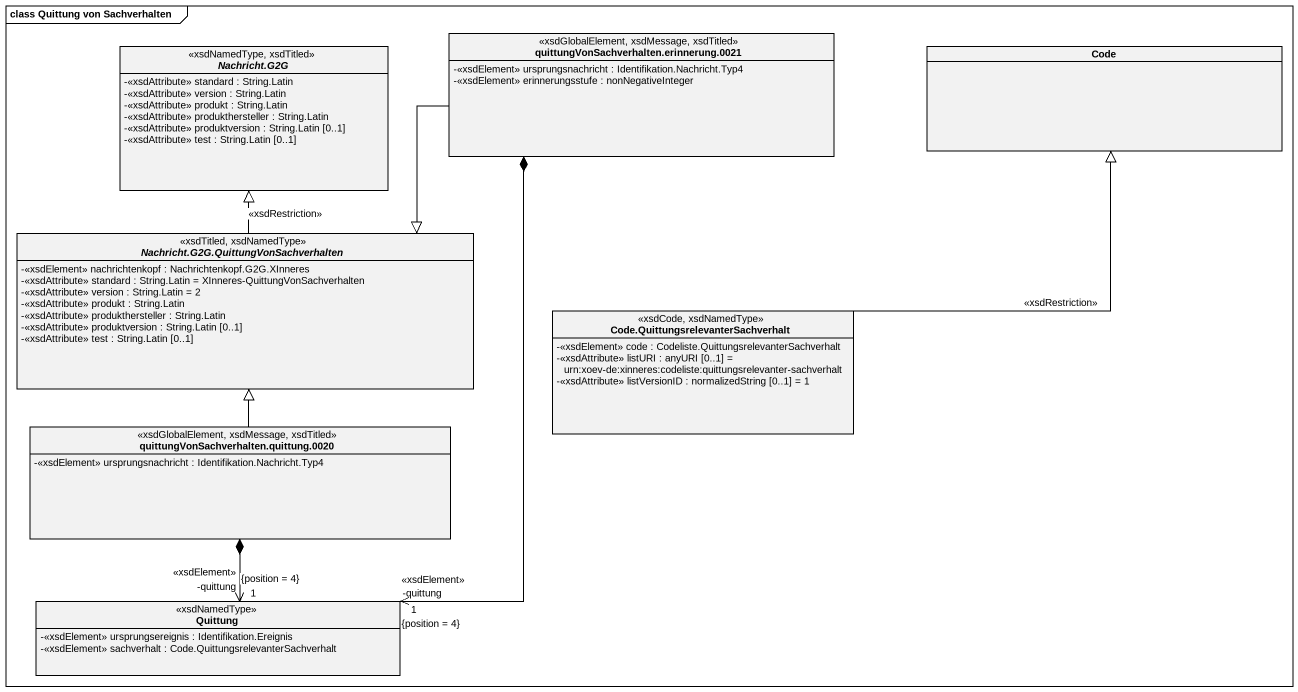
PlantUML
@startuml
mainframe class Quittung von Sachverhalten
hide circle
hide empty members
skinparam classAttributeIconSize 0
abstract class "Nachricht.G2G" as Nachricht_G2G <<xsdNamedType, xsdTitled>> {
  -<<xsdAttribute>> standard : String.Latin
  -<<xsdAttribute>> version : String.Latin
  -<<xsdAttribute>> produkt : String.Latin
  -<<xsdAttribute>> produkthersteller : String.Latin
  -<<xsdAttribute>> produktversion : String.Latin [0..1]
  -<<xsdAttribute>> test : String.Latin [0..1]
}
class "quittungVonSachverhalten.erinnerung.0021" as quittungVonSachverhalten <<xsdGlobalElement, xsdMessage, xsdTitled>> {
  -<<xsdElement>> ursprungsnachricht : Identifikation.Nachricht.Typ4
  -<<xsdElement>> erinnerungsstufe : nonNegativeInteger
}
class Code
abstract class "Nachricht.G2G.QuittungVonSachverhalten" as Nachricht_G2G_2 <<xsdTitled, xsdNamedType>> {
  -<<xsdElement>> nachrichtenkopf : Nachrichtenkopf.G2G.XInneres
  -<<xsdAttribute>> standard : String.Latin = XInneres-QuittungVonSachverhalten
  -<<xsdAttribute>> version : String.Latin = 2
  -<<xsdAttribute>> produkt : String.Latin
  -<<xsdAttribute>> produkthersteller : String.Latin
  -<<xsdAttribute>> produktversion : String.Latin [0..1]
  -<<xsdAttribute>> test : String.Latin [0..1]
}
class "Code.QuittungsrelevanterSachverhalt" as Code_QuittungsrelevanterSach <<xsdCode, xsdNamedType>> {
  -<<xsdElement>> code : Codeliste.QuittungsrelevanterSachverhalt
  -<<xsdAttribute>> listURI : anyURI [0..1] = urn:xoev-de:xinneres:codeliste:quittungsrelevanter-sachverhalt
  -<<xsdAttribute>> listVersionID : normalizedString [0..1] = 1
}
class "quittungVonSachverhalten.quittung.0020" as quittungVonSachverhalten_2 <<xsdGlobalElement, xsdMessage, xsdTitled>> {
  -<<xsdElement>> ursprungsnachricht : Identifikation.Nachricht.Typ4
}
class Quittung <<xsdNamedType>> {
  -<<xsdElement>> ursprungsereignis : Identifikation.Ereignis
  -<<xsdElement>> sachverhalt : Code.QuittungsrelevanterSachverhalt
}
quittungVonSachverhalten -left-|> Nachricht_G2G_2
Nachricht_G2G_2 -up-|> Nachricht_G2G : <<xsdRestriction>>
Code_QuittungsrelevanterSach -up-|> Code : <<xsdRestriction>>
quittungVonSachverhalten_2 -up-|> Nachricht_G2G_2
quittungVonSachverhalten_2 *--> "-quittung\n1\n<<xsdElement>>\n{position = 4}" Quittung
Quittung "-quittung\n<<xsdElement>>\n1\n{position = 4}" <-up-* quittungVonSachverhalten
@enduml
